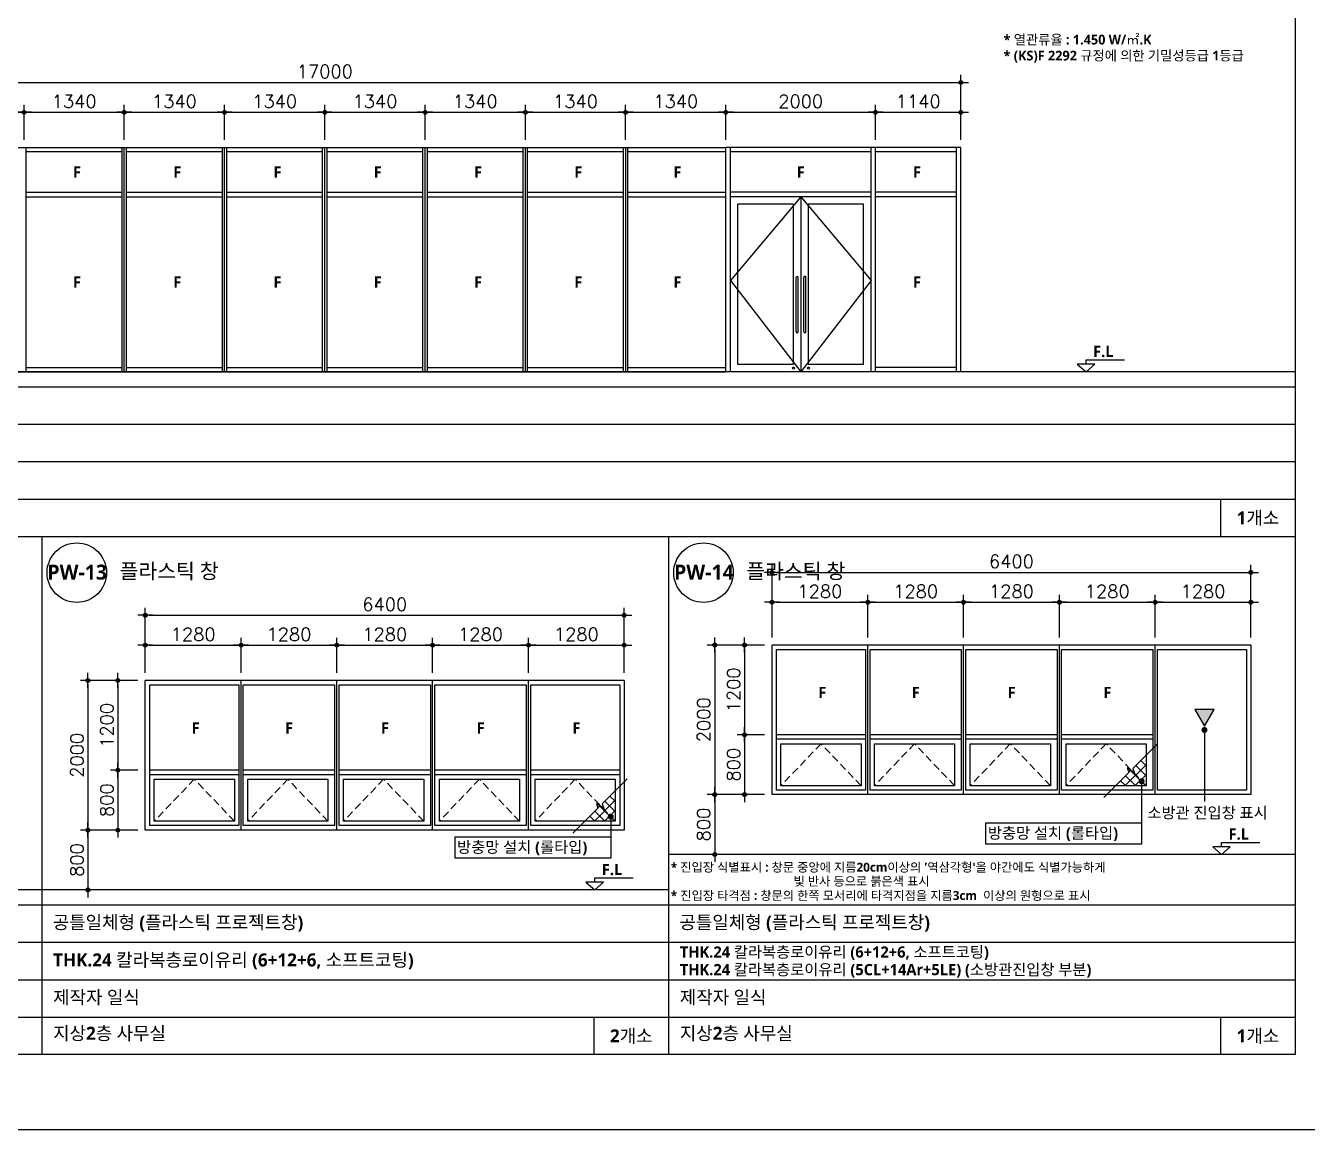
# Model space of a CAD drawing. Header units: millimetres. Extents: x 0 to 190005487, y 0 to 455456909.
# Drawn here: x 61534 to 78662, y 0 to 14753 of the extents above; entities that cross this region are included whole.
import ezdxf
from ezdxf.enums import TextEntityAlignment as Align

# ---------------------------------------------------------------- set-up
doc = ezdxf.new("R2010")
doc.units = ezdxf.units.MM
doc.header["$LTSCALE"] = 400
doc.header["$MEASUREMENT"] = 0
doc.header["$PDSIZE"] = -10
for name, pattern in [('ACAD_ISO04W100', [30, 24, -3, 0, -3]), ('HID', [2, 1.1, -0.9]), ('HIDDEN', [0.375, 0.25, -0.125])]:
    doc.linetypes.add(name, pattern=pattern)
doc.layers.get('0').update_dxf_attribs({"linetype": 'CONTINUOUS'})
doc.layers.get('Defpoints').update_dxf_attribs({"color": 153, "linetype": 'CONTINUOUS'})
for name, color, linetype in [('7DIM', 7, 'CONTINUOUS'), ('A-ANNO-DIM', 4, 'CONTINUOUS'), ('A-ANNO-GRA1', 7, 'CONTINUOUS'), ('A-ANNO-TEXT1', 7, 'CONTINUOUS'), ('A-CUT', 7, 'CONTINUOUS'), ('A-ELE8', 8, 'CONTINUOUS'), ('A-FLOR-MARK-ARCH', 1, 'CONTINUOUS'), ('A-HAT', 253, 'CONTINUOUS'), ('A-LEADER', 7, 'CONTINUOUS'), ('A-OPEN', 1, 'HID'), ('A-TEXT', 4, 'CONTINUOUS'), ('A-TEXT2', 4, 'CONTINUOUS'), ('A-WIN-IDEN', 11, 'CONTINUOUS'), ('A-WIN-피난기호', 7, 'CONTINUOUS'), ('A-WIN1', 4, 'CONTINUOUS'), ('A-XXXX-TXT2', 3, 'CONTINUOUS'), ('CE-SLOP-FILL', 1, 'CONTINUOUS'), ('cen', 1, 'ACAD_ISO04W100'), ('WALL', 4, 'CONTINUOUS')]:
    doc.layers.add(name, color=color, linetype=linetype)
doc.layers.add('Defpoint', color=161, linetype='CONTINUOUS', plot=False)
doc.styles.add('SH_대대리576', font='NanumGothicBold.ttf')
doc.styles.get("Standard").update_dxf_attribs({"font": 'SIMPLEX.shx'})
doc.dimstyles.new('SHP 50 창호', dxfattribs={"dimscale": 50, "dimtxt": 3.5, "dimasz": 1, "dimexe": 2, "dimexo": 2, "dimgap": 1, "dimtad": 1, "dimdec": 0, "dimzin": 0, "dimdsep": 46, "dimblk": 'DIMDOT', "dimcen": 0.09, "dimclrt": 3, "dimadec": 0, "dimazin": 1, "dimtfac": 1, "dimtdec": 0, "dimtix": 1, "dimtmove": 2, "dimatfit": 0, "dimldrblk": 'DIMDOT', "dimfxl": 1, "dimtfillclr": 3, "dimtolj": 1, "dimtzin": 0, "dimarcsym": 0})

# ---------------------------------------------------------------- blocks, each defined once
blk = doc.blocks.new('DIMDOT')
at = {"color": 0}
blk.add_line((-2, 0), (2, 0), dxfattribs=at)
for radius in [0.5, 0.25]:
    blk.add_circle((0, 0), radius, dxfattribs=at)
blk = doc.blocks.new('*D1193')
at = {"layer": 'A-ANNO-DIM', "color": 0, "lineweight": -2}
for p, q in [((57032, 13225), (57032, 14094)), ((74032, 13225), (74032, 14094)), ((57082, 13994), (73982, 13994))]:
    blk.add_line(p, q, dxfattribs=at)
at = {"layer": 'Defpoints', "color": 0}
for p in [(74032, 13994), (57032, 13125), (74032, 13125)]:
    blk.add_point(p, dxfattribs=at)
at = {"layer": 'A-ANNO-DIM', "color": 0, "linetype": 'ByBlock', "lineweight": -2, "xscale": 50, "yscale": 50, "zscale": 50, "rotation": 180}
blk.add_blockref('DIMDOT', (57032, 13994), dxfattribs=at)
at = {"layer": 'A-ANNO-DIM', "color": 0, "linetype": 'ByBlock', "lineweight": -2, "xscale": 50, "yscale": 50, "zscale": 50}
blk.add_blockref('DIMDOT', (74032, 13994), dxfattribs=at)
at = {"layer": 'A-ANNO-DIM', "color": 3, "insert": (65532, 14140), "char_height": 175, "attachment_point": 5}
blk.add_mtext('\\A1;17000', dxfattribs=at)
blk = doc.blocks.new('*D1194')
at = {"layer": 'A-ANNO-DIM', "color": 0, "lineweight": -2}
for p, q in [((70892, 13225), (70892, 13694)), ((70942, 13594), (72842, 13594)), ((72892, 13225), (72892, 13694))]:
    blk.add_line(p, q, dxfattribs=at)
at = {"layer": 'Defpoints', "color": 0}
for p in [(72892, 13594), (70892, 13125), (72892, 13125)]:
    blk.add_point(p, dxfattribs=at)
at = {"layer": 'A-ANNO-DIM', "color": 0, "linetype": 'ByBlock', "lineweight": -2, "xscale": 50, "yscale": 50, "zscale": 50, "rotation": 180}
blk.add_blockref('DIMDOT', (70892, 13594), dxfattribs=at)
at = {"layer": 'A-ANNO-DIM', "color": 0, "linetype": 'ByBlock', "lineweight": -2, "xscale": 50, "yscale": 50, "zscale": 50}
blk.add_blockref('DIMDOT', (72892, 13594), dxfattribs=at)
at = {"layer": 'A-ANNO-DIM', "color": 3, "insert": (71892, 13740), "char_height": 175, "attachment_point": 5}
blk.add_mtext('\\A1;2000', dxfattribs=at)
blk = doc.blocks.new('*D1195')
at = {"layer": 'A-ANNO-DIM', "color": 0, "lineweight": -2}
for p, q in [((72892, 13225), (72892, 13694)), ((72942, 13594), (73982, 13594)), ((74032, 13225), (74032, 13694))]:
    blk.add_line(p, q, dxfattribs=at)
at = {"layer": 'Defpoints', "color": 0}
for p in [(74032, 13594), (72892, 13125), (74032, 13125)]:
    blk.add_point(p, dxfattribs=at)
at = {"layer": 'A-ANNO-DIM', "color": 0, "linetype": 'ByBlock', "lineweight": -2, "xscale": 50, "yscale": 50, "zscale": 50, "rotation": 180}
blk.add_blockref('DIMDOT', (72892, 13594), dxfattribs=at)
at = {"layer": 'A-ANNO-DIM', "color": 0, "linetype": 'ByBlock', "lineweight": -2, "xscale": 50, "yscale": 50, "zscale": 50}
blk.add_blockref('DIMDOT', (74032, 13594), dxfattribs=at)
at = {"layer": 'A-ANNO-DIM', "color": 3, "insert": (73462, 13740), "char_height": 175, "attachment_point": 5}
blk.add_mtext('\\A1;1140', dxfattribs=at)
blk = doc.blocks.new('*D1200')
at = {"layer": 'A-ANNO-DIM', "color": 0, "lineweight": -2}
for p, q in [((60172, 13225), (60172, 13694)), ((60222, 13594), (61462, 13594)), ((61512, 13225), (61512, 13694))]:
    blk.add_line(p, q, dxfattribs=at)
at = {"layer": 'Defpoints', "color": 0}
for p in [(61512, 13594), (60172, 13125), (61512, 13125)]:
    blk.add_point(p, dxfattribs=at)
at = {"layer": 'A-ANNO-DIM', "color": 0, "linetype": 'ByBlock', "lineweight": -2, "xscale": 50, "yscale": 50, "zscale": 50, "rotation": 180}
blk.add_blockref('DIMDOT', (60172, 13594), dxfattribs=at)
at = {"layer": 'A-ANNO-DIM', "color": 0, "linetype": 'ByBlock', "lineweight": -2, "xscale": 50, "yscale": 50, "zscale": 50}
blk.add_blockref('DIMDOT', (61512, 13594), dxfattribs=at)
at = {"layer": 'A-ANNO-DIM', "color": 3, "insert": (60842, 13740), "char_height": 175, "attachment_point": 5}
blk.add_mtext('\\A1;1340', dxfattribs=at)
blk = doc.blocks.new('*D1201')
at = {"layer": 'A-ANNO-DIM', "color": 0, "lineweight": -2}
for p, q in [((61512, 13225), (61512, 13694)), ((61562, 13594), (62802, 13594)), ((62852, 13225), (62852, 13694))]:
    blk.add_line(p, q, dxfattribs=at)
at = {"layer": 'Defpoints', "color": 0}
for p in [(62852, 13594), (61512, 13125), (62852, 13125)]:
    blk.add_point(p, dxfattribs=at)
at = {"layer": 'A-ANNO-DIM', "color": 0, "linetype": 'ByBlock', "lineweight": -2, "xscale": 50, "yscale": 50, "zscale": 50, "rotation": 180}
blk.add_blockref('DIMDOT', (61512, 13594), dxfattribs=at)
at = {"layer": 'A-ANNO-DIM', "color": 0, "linetype": 'ByBlock', "lineweight": -2, "xscale": 50, "yscale": 50, "zscale": 50}
blk.add_blockref('DIMDOT', (62852, 13594), dxfattribs=at)
at = {"layer": 'A-ANNO-DIM', "color": 3, "insert": (62182, 13740), "char_height": 175, "attachment_point": 5}
blk.add_mtext('\\A1;1340', dxfattribs=at)
blk = doc.blocks.new('*D1202')
at = {"layer": 'A-ANNO-DIM', "color": 0, "lineweight": -2}
for p, q in [((62852, 13225), (62852, 13694)), ((62902, 13594), (64142, 13594)), ((64192, 13225), (64192, 13694))]:
    blk.add_line(p, q, dxfattribs=at)
at = {"layer": 'Defpoints', "color": 0}
for p in [(64192, 13594), (62852, 13125), (64192, 13125)]:
    blk.add_point(p, dxfattribs=at)
at = {"layer": 'A-ANNO-DIM', "color": 0, "linetype": 'ByBlock', "lineweight": -2, "xscale": 50, "yscale": 50, "zscale": 50, "rotation": 180}
blk.add_blockref('DIMDOT', (62852, 13594), dxfattribs=at)
at = {"layer": 'A-ANNO-DIM', "color": 0, "linetype": 'ByBlock', "lineweight": -2, "xscale": 50, "yscale": 50, "zscale": 50}
blk.add_blockref('DIMDOT', (64192, 13594), dxfattribs=at)
at = {"layer": 'A-ANNO-DIM', "color": 3, "insert": (63522, 13740), "char_height": 175, "attachment_point": 5}
blk.add_mtext('\\A1;1340', dxfattribs=at)
blk = doc.blocks.new('*D1203')
at = {"layer": 'A-ANNO-DIM', "color": 0, "lineweight": -2}
for p, q in [((64192, 13225), (64192, 13694)), ((64242, 13594), (65482, 13594)), ((65532, 13225), (65532, 13694))]:
    blk.add_line(p, q, dxfattribs=at)
at = {"layer": 'Defpoints', "color": 0}
for p in [(65532, 13594), (64192, 13125), (65532, 13125)]:
    blk.add_point(p, dxfattribs=at)
at = {"layer": 'A-ANNO-DIM', "color": 0, "linetype": 'ByBlock', "lineweight": -2, "xscale": 50, "yscale": 50, "zscale": 50, "rotation": 180}
blk.add_blockref('DIMDOT', (64192, 13594), dxfattribs=at)
at = {"layer": 'A-ANNO-DIM', "color": 0, "linetype": 'ByBlock', "lineweight": -2, "xscale": 50, "yscale": 50, "zscale": 50}
blk.add_blockref('DIMDOT', (65532, 13594), dxfattribs=at)
at = {"layer": 'A-ANNO-DIM', "color": 3, "insert": (64862, 13740), "char_height": 175, "attachment_point": 5}
blk.add_mtext('\\A1;1340', dxfattribs=at)
blk = doc.blocks.new('*D1204')
at = {"layer": 'A-ANNO-DIM', "color": 0, "lineweight": -2}
for p, q in [((65532, 13225), (65532, 13694)), ((65582, 13594), (66822, 13594)), ((66872, 13225), (66872, 13694))]:
    blk.add_line(p, q, dxfattribs=at)
at = {"layer": 'Defpoints', "color": 0}
for p in [(66872, 13594), (65532, 13125), (66872, 13125)]:
    blk.add_point(p, dxfattribs=at)
at = {"layer": 'A-ANNO-DIM', "color": 0, "linetype": 'ByBlock', "lineweight": -2, "xscale": 50, "yscale": 50, "zscale": 50, "rotation": 180}
blk.add_blockref('DIMDOT', (65532, 13594), dxfattribs=at)
at = {"layer": 'A-ANNO-DIM', "color": 0, "linetype": 'ByBlock', "lineweight": -2, "xscale": 50, "yscale": 50, "zscale": 50}
blk.add_blockref('DIMDOT', (66872, 13594), dxfattribs=at)
at = {"layer": 'A-ANNO-DIM', "color": 3, "insert": (66202, 13740), "char_height": 175, "attachment_point": 5}
blk.add_mtext('\\A1;1340', dxfattribs=at)
blk = doc.blocks.new('*D1205')
at = {"layer": 'A-ANNO-DIM', "color": 0, "lineweight": -2}
for p, q in [((66872, 13225), (66872, 13694)), ((66922, 13594), (68162, 13594)), ((68212, 13225), (68212, 13694))]:
    blk.add_line(p, q, dxfattribs=at)
at = {"layer": 'Defpoints', "color": 0}
for p in [(68212, 13594), (66872, 13125), (68212, 13125)]:
    blk.add_point(p, dxfattribs=at)
at = {"layer": 'A-ANNO-DIM', "color": 0, "linetype": 'ByBlock', "lineweight": -2, "xscale": 50, "yscale": 50, "zscale": 50, "rotation": 180}
blk.add_blockref('DIMDOT', (66872, 13594), dxfattribs=at)
at = {"layer": 'A-ANNO-DIM', "color": 0, "linetype": 'ByBlock', "lineweight": -2, "xscale": 50, "yscale": 50, "zscale": 50}
blk.add_blockref('DIMDOT', (68212, 13594), dxfattribs=at)
at = {"layer": 'A-ANNO-DIM', "color": 3, "insert": (67542, 13740), "char_height": 175, "attachment_point": 5}
blk.add_mtext('\\A1;1340', dxfattribs=at)
blk = doc.blocks.new('*D1206')
at = {"layer": 'A-ANNO-DIM', "color": 0, "lineweight": -2}
for p, q in [((68212, 13225), (68212, 13694)), ((68262, 13594), (69502, 13594)), ((69552, 13225), (69552, 13694))]:
    blk.add_line(p, q, dxfattribs=at)
at = {"layer": 'Defpoints', "color": 0}
for p in [(69552, 13594), (68212, 13125), (69552, 13125)]:
    blk.add_point(p, dxfattribs=at)
at = {"layer": 'A-ANNO-DIM', "color": 0, "linetype": 'ByBlock', "lineweight": -2, "xscale": 50, "yscale": 50, "zscale": 50, "rotation": 180}
blk.add_blockref('DIMDOT', (68212, 13594), dxfattribs=at)
at = {"layer": 'A-ANNO-DIM', "color": 0, "linetype": 'ByBlock', "lineweight": -2, "xscale": 50, "yscale": 50, "zscale": 50}
blk.add_blockref('DIMDOT', (69552, 13594), dxfattribs=at)
at = {"layer": 'A-ANNO-DIM', "color": 3, "insert": (68882, 13740), "char_height": 175, "attachment_point": 5}
blk.add_mtext('\\A1;1340', dxfattribs=at)
blk = doc.blocks.new('*D1207')
at = {"layer": 'A-ANNO-DIM', "color": 0, "lineweight": -2}
for p, q in [((69552, 13225), (69552, 13694)), ((69602, 13594), (70842, 13594)), ((70892, 13225), (70892, 13694))]:
    blk.add_line(p, q, dxfattribs=at)
at = {"layer": 'Defpoints', "color": 0}
for p in [(70892, 13594), (69552, 13125), (70892, 13125)]:
    blk.add_point(p, dxfattribs=at)
at = {"layer": 'A-ANNO-DIM', "color": 0, "linetype": 'ByBlock', "lineweight": -2, "xscale": 50, "yscale": 50, "zscale": 50, "rotation": 180}
blk.add_blockref('DIMDOT', (69552, 13594), dxfattribs=at)
at = {"layer": 'A-ANNO-DIM', "color": 0, "linetype": 'ByBlock', "lineweight": -2, "xscale": 50, "yscale": 50, "zscale": 50}
blk.add_blockref('DIMDOT', (70892, 13594), dxfattribs=at)
at = {"layer": 'A-ANNO-DIM', "color": 3, "insert": (70222, 13740), "char_height": 175, "attachment_point": 5}
blk.add_mtext('\\A1;1340', dxfattribs=at)
blk = doc.blocks.new('*D1251')
at = {"layer": 'A-ANNO-DIM', "color": 0, "lineweight": -2}
for p, q in [((63033, 6000), (62267, 6000)), ((62367, 5950), (62367, 4050)), ((63033, 4000), (62267, 4000))]:
    blk.add_line(p, q, dxfattribs=at)
at = {"layer": 'Defpoints', "color": 0}
for p in [(63133, 6000), (62367, 4000), (63133, 4000)]:
    blk.add_point(p, dxfattribs=at)
at = {"layer": 'A-ANNO-DIM', "color": 0, "linetype": 'ByBlock', "lineweight": -2, "xscale": 50, "yscale": 50, "zscale": 50}
for p, rotation in [((62367, 6000), 90), ((62367, 4000), 270)]:
    blk.add_blockref('DIMDOT', p, dxfattribs=dict(at, rotation=rotation))
at = {"layer": 'A-ANNO-DIM', "color": 3, "insert": (62220, 5000), "char_height": 175, "attachment_point": 5, "rotation": 90}
blk.add_mtext('\\A1;2000', dxfattribs=at)
blk = doc.blocks.new('*D1252')
at = {"layer": 'A-ANNO-DIM', "color": 0, "lineweight": -2}
for p, q in [((63033, 4000), (62267, 4000)), ((62367, 3950), (62367, 3250)), ((63033, 3200), (62267, 3200))]:
    blk.add_line(p, q, dxfattribs=at)
at = {"layer": 'Defpoints', "color": 0}
for p in [(63133, 4000), (62367, 3200), (63133, 3200)]:
    blk.add_point(p, dxfattribs=at)
at = {"layer": 'A-ANNO-DIM', "color": 0, "linetype": 'ByBlock', "lineweight": -2, "xscale": 50, "yscale": 50, "zscale": 50}
for p, rotation in [((62367, 4000), 90), ((62367, 3200), 270)]:
    blk.add_blockref('DIMDOT', p, dxfattribs=dict(at, rotation=rotation))
at = {"layer": 'A-ANNO-DIM', "color": 3, "insert": (62220, 3600), "char_height": 175, "attachment_point": 5, "rotation": 90}
blk.add_mtext('\\A1;800', dxfattribs=at)
blk = doc.blocks.new('*D1253')
at = {"layer": 'A-ANNO-DIM', "color": 0, "lineweight": -2}
for p, q in [((63133, 6100), (63133, 6971)), ((63183, 6871), (69483, 6871)), ((69533, 6100), (69533, 6971))]:
    blk.add_line(p, q, dxfattribs=at)
at = {"layer": 'Defpoints', "color": 0}
for p in [(69533, 6871), (63133, 6000), (69533, 6000)]:
    blk.add_point(p, dxfattribs=at)
at = {"layer": 'A-ANNO-DIM', "color": 0, "linetype": 'ByBlock', "lineweight": -2, "xscale": 50, "yscale": 50, "zscale": 50, "rotation": 180}
blk.add_blockref('DIMDOT', (63133, 6871), dxfattribs=at)
at = {"layer": 'A-ANNO-DIM', "color": 0, "linetype": 'ByBlock', "lineweight": -2, "xscale": 50, "yscale": 50, "zscale": 50}
blk.add_blockref('DIMDOT', (69533, 6871), dxfattribs=at)
at = {"layer": 'A-ANNO-DIM', "color": 3, "insert": (66333, 7017), "char_height": 175, "attachment_point": 5}
blk.add_mtext('\\A1;6400', dxfattribs=at)
blk = doc.blocks.new('*D1254')
at = {"layer": 'A-ANNO-DIM', "color": 0, "lineweight": -2}
for p, q in [((63133, 6100), (63133, 6571)), ((64413, 6100), (64413, 6571)), ((63183, 6471), (64363, 6471))]:
    blk.add_line(p, q, dxfattribs=at)
at = {"layer": 'Defpoints', "color": 0}
for p in [(64413, 6471), (63133, 6000), (64413, 6000)]:
    blk.add_point(p, dxfattribs=at)
at = {"layer": 'A-ANNO-DIM', "color": 0, "linetype": 'ByBlock', "lineweight": -2, "xscale": 50, "yscale": 50, "zscale": 50, "rotation": 180}
blk.add_blockref('DIMDOT', (63133, 6471), dxfattribs=at)
at = {"layer": 'A-ANNO-DIM', "color": 0, "linetype": 'ByBlock', "lineweight": -2, "xscale": 50, "yscale": 50, "zscale": 50}
blk.add_blockref('DIMDOT', (64413, 6471), dxfattribs=at)
at = {"layer": 'A-ANNO-DIM', "color": 3, "insert": (63773, 6617), "char_height": 175, "attachment_point": 5}
blk.add_mtext('\\A1;1280', dxfattribs=at)
blk = doc.blocks.new('*D1255')
at = {"layer": 'A-ANNO-DIM', "color": 0, "lineweight": -2}
for p, q in [((64413, 6100), (64413, 6571)), ((65693, 6100), (65693, 6571)), ((64463, 6471), (65643, 6471))]:
    blk.add_line(p, q, dxfattribs=at)
at = {"layer": 'Defpoints', "color": 0}
for p in [(65693, 6471), (64413, 6000), (65693, 6000)]:
    blk.add_point(p, dxfattribs=at)
at = {"layer": 'A-ANNO-DIM', "color": 0, "linetype": 'ByBlock', "lineweight": -2, "xscale": 50, "yscale": 50, "zscale": 50, "rotation": 180}
blk.add_blockref('DIMDOT', (64413, 6471), dxfattribs=at)
at = {"layer": 'A-ANNO-DIM', "color": 0, "linetype": 'ByBlock', "lineweight": -2, "xscale": 50, "yscale": 50, "zscale": 50}
blk.add_blockref('DIMDOT', (65693, 6471), dxfattribs=at)
at = {"layer": 'A-ANNO-DIM', "color": 3, "insert": (65053, 6617), "char_height": 175, "attachment_point": 5}
blk.add_mtext('\\A1;1280', dxfattribs=at)
blk = doc.blocks.new('*D1256')
at = {"layer": 'A-ANNO-DIM', "color": 0, "lineweight": -2}
for p, q in [((65693, 6100), (65693, 6571)), ((66973, 6100), (66973, 6571)), ((65743, 6471), (66923, 6471))]:
    blk.add_line(p, q, dxfattribs=at)
at = {"layer": 'Defpoints', "color": 0}
for p in [(66973, 6471), (65693, 6000), (66973, 6000)]:
    blk.add_point(p, dxfattribs=at)
at = {"layer": 'A-ANNO-DIM', "color": 0, "linetype": 'ByBlock', "lineweight": -2, "xscale": 50, "yscale": 50, "zscale": 50, "rotation": 180}
blk.add_blockref('DIMDOT', (65693, 6471), dxfattribs=at)
at = {"layer": 'A-ANNO-DIM', "color": 0, "linetype": 'ByBlock', "lineweight": -2, "xscale": 50, "yscale": 50, "zscale": 50}
blk.add_blockref('DIMDOT', (66973, 6471), dxfattribs=at)
at = {"layer": 'A-ANNO-DIM', "color": 3, "insert": (66333, 6617), "char_height": 175, "attachment_point": 5}
blk.add_mtext('\\A1;1280', dxfattribs=at)
blk = doc.blocks.new('*D1257')
at = {"layer": 'A-ANNO-DIM', "color": 0, "lineweight": -2}
for p, q in [((66973, 6100), (66973, 6571)), ((68253, 6100), (68253, 6571)), ((67023, 6471), (68203, 6471))]:
    blk.add_line(p, q, dxfattribs=at)
at = {"layer": 'Defpoints', "color": 0}
for p in [(68253, 6471), (66973, 6000), (68253, 6000)]:
    blk.add_point(p, dxfattribs=at)
at = {"layer": 'A-ANNO-DIM', "color": 0, "linetype": 'ByBlock', "lineweight": -2, "xscale": 50, "yscale": 50, "zscale": 50, "rotation": 180}
blk.add_blockref('DIMDOT', (66973, 6471), dxfattribs=at)
at = {"layer": 'A-ANNO-DIM', "color": 0, "linetype": 'ByBlock', "lineweight": -2, "xscale": 50, "yscale": 50, "zscale": 50}
blk.add_blockref('DIMDOT', (68253, 6471), dxfattribs=at)
at = {"layer": 'A-ANNO-DIM', "color": 3, "insert": (67613, 6617), "char_height": 175, "attachment_point": 5}
blk.add_mtext('\\A1;1280', dxfattribs=at)
blk = doc.blocks.new('*D1258')
at = {"layer": 'A-ANNO-DIM', "color": 0, "lineweight": -2}
for p, q in [((68253, 6100), (68253, 6571)), ((69533, 6100), (69533, 6571)), ((68303, 6471), (69483, 6471))]:
    blk.add_line(p, q, dxfattribs=at)
at = {"layer": 'Defpoints', "color": 0}
for p in [(69533, 6471), (68253, 6000), (69533, 6000)]:
    blk.add_point(p, dxfattribs=at)
at = {"layer": 'A-ANNO-DIM', "color": 0, "linetype": 'ByBlock', "lineweight": -2, "xscale": 50, "yscale": 50, "zscale": 50, "rotation": 180}
blk.add_blockref('DIMDOT', (68253, 6471), dxfattribs=at)
at = {"layer": 'A-ANNO-DIM', "color": 0, "linetype": 'ByBlock', "lineweight": -2, "xscale": 50, "yscale": 50, "zscale": 50}
blk.add_blockref('DIMDOT', (69533, 6471), dxfattribs=at)
at = {"layer": 'A-ANNO-DIM', "color": 3, "insert": (68893, 6617), "char_height": 175, "attachment_point": 5}
blk.add_mtext('\\A1;1280', dxfattribs=at)
blk = doc.blocks.new('*D1259')
at = {"layer": 'A-ANNO-DIM', "color": 0, "lineweight": -2}
for p, q in [((63033, 6000), (62667, 6000)), ((62767, 5950), (62767, 4850)), ((63033, 4800), (62667, 4800))]:
    blk.add_line(p, q, dxfattribs=at)
at = {"layer": 'Defpoints', "color": 0}
for p in [(63133, 6000), (62767, 4800), (63133, 4800)]:
    blk.add_point(p, dxfattribs=at)
at = {"layer": 'A-ANNO-DIM', "color": 0, "linetype": 'ByBlock', "lineweight": -2, "xscale": 50, "yscale": 50, "zscale": 50}
for p, rotation in [((62767, 6000), 90), ((62767, 4800), 270)]:
    blk.add_blockref('DIMDOT', p, dxfattribs=dict(at, rotation=rotation))
at = {"layer": 'A-ANNO-DIM', "color": 3, "insert": (62620, 5400), "char_height": 175, "attachment_point": 5, "rotation": 90}
blk.add_mtext('\\A1;1200', dxfattribs=at)
blk = doc.blocks.new('*D1260')
at = {"layer": 'A-ANNO-DIM', "color": 0, "lineweight": -2}
for p, q in [((63033, 4800), (62667, 4800)), ((62767, 4750), (62767, 4050)), ((63033, 4000), (62667, 4000))]:
    blk.add_line(p, q, dxfattribs=at)
at = {"layer": 'Defpoints', "color": 0}
for p in [(63133, 4800), (62767, 4000), (63133, 4000)]:
    blk.add_point(p, dxfattribs=at)
at = {"layer": 'A-ANNO-DIM', "color": 0, "linetype": 'ByBlock', "lineweight": -2, "xscale": 50, "yscale": 50, "zscale": 50}
for p, rotation in [((62767, 4800), 90), ((62767, 4000), 270)]:
    blk.add_blockref('DIMDOT', p, dxfattribs=dict(at, rotation=rotation))
at = {"layer": 'A-ANNO-DIM', "color": 3, "insert": (62620, 4400), "char_height": 175, "attachment_point": 5, "rotation": 90}
blk.add_mtext('\\A1;800', dxfattribs=at)
blk = doc.blocks.new('*D1264')
at = {"layer": 'A-ANNO-DIM', "color": 0, "lineweight": -2}
for p, q in [((71408, 6474), (70642, 6474)), ((70742, 6424), (70742, 4524)), ((71408, 4474), (70642, 4474))]:
    blk.add_line(p, q, dxfattribs=at)
at = {"layer": 'Defpoints', "color": 0}
for p in [(71508, 6474), (70742, 4474), (71508, 4474)]:
    blk.add_point(p, dxfattribs=at)
at = {"layer": 'A-ANNO-DIM', "color": 0, "linetype": 'ByBlock', "lineweight": -2, "xscale": 50, "yscale": 50, "zscale": 50}
for p, rotation in [((70742, 6474), 90), ((70742, 4474), 270)]:
    blk.add_blockref('DIMDOT', p, dxfattribs=dict(at, rotation=rotation))
at = {"layer": 'A-ANNO-DIM', "color": 3, "insert": (70595, 5474), "char_height": 175, "attachment_point": 5, "rotation": 90}
blk.add_mtext('\\A1;2000', dxfattribs=at)
blk = doc.blocks.new('*D1265')
at = {"layer": 'A-ANNO-DIM', "color": 0, "lineweight": -2}
for p, q in [((71408, 4474), (70642, 4474)), ((70742, 4424), (70742, 3724)), ((71408, 3674), (70642, 3674))]:
    blk.add_line(p, q, dxfattribs=at)
at = {"layer": 'Defpoints', "color": 0}
for p in [(71508, 4474), (70742, 3674), (71508, 3674)]:
    blk.add_point(p, dxfattribs=at)
at = {"layer": 'A-ANNO-DIM', "color": 0, "linetype": 'ByBlock', "lineweight": -2, "xscale": 50, "yscale": 50, "zscale": 50}
for p, rotation in [((70742, 4474), 90), ((70742, 3674), 270)]:
    blk.add_blockref('DIMDOT', p, dxfattribs=dict(at, rotation=rotation))
at = {"layer": 'A-ANNO-DIM', "color": 3, "insert": (70595, 4074), "char_height": 175, "attachment_point": 5, "rotation": 90}
blk.add_mtext('\\A1;800', dxfattribs=at)
blk = doc.blocks.new('*D1266')
at = {"layer": 'A-ANNO-DIM', "color": 0, "lineweight": -2}
for p, q in [((71508, 6574), (71508, 7545)), ((77908, 6574), (77908, 7545)), ((71558, 7445), (77858, 7445))]:
    blk.add_line(p, q, dxfattribs=at)
at = {"layer": 'Defpoints', "color": 0}
for p in [(77908, 7445), (71508, 6474), (77908, 6474)]:
    blk.add_point(p, dxfattribs=at)
at = {"layer": 'A-ANNO-DIM', "color": 0, "linetype": 'ByBlock', "lineweight": -2, "xscale": 50, "yscale": 50, "zscale": 50, "rotation": 180}
blk.add_blockref('DIMDOT', (71508, 7445), dxfattribs=at)
at = {"layer": 'A-ANNO-DIM', "color": 0, "linetype": 'ByBlock', "lineweight": -2, "xscale": 50, "yscale": 50, "zscale": 50}
blk.add_blockref('DIMDOT', (77908, 7445), dxfattribs=at)
at = {"layer": 'A-ANNO-DIM', "color": 3, "insert": (74708, 7591), "char_height": 175, "attachment_point": 5}
blk.add_mtext('\\A1;6400', dxfattribs=at)
blk = doc.blocks.new('*D1267')
at = {"layer": 'A-ANNO-DIM', "color": 0, "lineweight": -2}
for p, q in [((71508, 6574), (71508, 7145)), ((71558, 7045), (72738, 7045)), ((72788, 6574), (72788, 7145))]:
    blk.add_line(p, q, dxfattribs=at)
at = {"layer": 'Defpoints', "color": 0}
for p in [(72788, 7045), (71508, 6474), (72788, 6474)]:
    blk.add_point(p, dxfattribs=at)
at = {"layer": 'A-ANNO-DIM', "color": 0, "linetype": 'ByBlock', "lineweight": -2, "xscale": 50, "yscale": 50, "zscale": 50, "rotation": 180}
blk.add_blockref('DIMDOT', (71508, 7045), dxfattribs=at)
at = {"layer": 'A-ANNO-DIM', "color": 0, "linetype": 'ByBlock', "lineweight": -2, "xscale": 50, "yscale": 50, "zscale": 50}
blk.add_blockref('DIMDOT', (72788, 7045), dxfattribs=at)
at = {"layer": 'A-ANNO-DIM', "color": 3, "insert": (72148, 7191), "char_height": 175, "attachment_point": 5}
blk.add_mtext('\\A1;1280', dxfattribs=at)
blk = doc.blocks.new('*D1268')
at = {"layer": 'A-ANNO-DIM', "color": 0, "lineweight": -2}
for p, q in [((72788, 6574), (72788, 7145)), ((72838, 7045), (74018, 7045)), ((74068, 6574), (74068, 7145))]:
    blk.add_line(p, q, dxfattribs=at)
at = {"layer": 'Defpoints', "color": 0}
for p in [(74068, 7045), (72788, 6474), (74068, 6474)]:
    blk.add_point(p, dxfattribs=at)
at = {"layer": 'A-ANNO-DIM', "color": 0, "linetype": 'ByBlock', "lineweight": -2, "xscale": 50, "yscale": 50, "zscale": 50, "rotation": 180}
blk.add_blockref('DIMDOT', (72788, 7045), dxfattribs=at)
at = {"layer": 'A-ANNO-DIM', "color": 0, "linetype": 'ByBlock', "lineweight": -2, "xscale": 50, "yscale": 50, "zscale": 50}
blk.add_blockref('DIMDOT', (74068, 7045), dxfattribs=at)
at = {"layer": 'A-ANNO-DIM', "color": 3, "insert": (73428, 7191), "char_height": 175, "attachment_point": 5}
blk.add_mtext('\\A1;1280', dxfattribs=at)
blk = doc.blocks.new('*D1269')
at = {"layer": 'A-ANNO-DIM', "color": 0, "lineweight": -2}
for p, q in [((74068, 6574), (74068, 7145)), ((74118, 7045), (75298, 7045)), ((75348, 6574), (75348, 7145))]:
    blk.add_line(p, q, dxfattribs=at)
at = {"layer": 'Defpoints', "color": 0}
for p in [(75348, 7045), (74068, 6474), (75348, 6474)]:
    blk.add_point(p, dxfattribs=at)
at = {"layer": 'A-ANNO-DIM', "color": 0, "linetype": 'ByBlock', "lineweight": -2, "xscale": 50, "yscale": 50, "zscale": 50, "rotation": 180}
blk.add_blockref('DIMDOT', (74068, 7045), dxfattribs=at)
at = {"layer": 'A-ANNO-DIM', "color": 0, "linetype": 'ByBlock', "lineweight": -2, "xscale": 50, "yscale": 50, "zscale": 50}
blk.add_blockref('DIMDOT', (75348, 7045), dxfattribs=at)
at = {"layer": 'A-ANNO-DIM', "color": 3, "insert": (74708, 7191), "char_height": 175, "attachment_point": 5}
blk.add_mtext('\\A1;1280', dxfattribs=at)
blk = doc.blocks.new('*D1270')
at = {"layer": 'A-ANNO-DIM', "color": 0, "lineweight": -2}
for p, q in [((75348, 6574), (75348, 7145)), ((75398, 7045), (76578, 7045)), ((76628, 6574), (76628, 7145))]:
    blk.add_line(p, q, dxfattribs=at)
at = {"layer": 'Defpoints', "color": 0}
for p in [(76628, 7045), (75348, 6474), (76628, 6474)]:
    blk.add_point(p, dxfattribs=at)
at = {"layer": 'A-ANNO-DIM', "color": 0, "linetype": 'ByBlock', "lineweight": -2, "xscale": 50, "yscale": 50, "zscale": 50, "rotation": 180}
blk.add_blockref('DIMDOT', (75348, 7045), dxfattribs=at)
at = {"layer": 'A-ANNO-DIM', "color": 0, "linetype": 'ByBlock', "lineweight": -2, "xscale": 50, "yscale": 50, "zscale": 50}
blk.add_blockref('DIMDOT', (76628, 7045), dxfattribs=at)
at = {"layer": 'A-ANNO-DIM', "color": 3, "insert": (75988, 7191), "char_height": 175, "attachment_point": 5}
blk.add_mtext('\\A1;1280', dxfattribs=at)
blk = doc.blocks.new('*D1261')
at = {"layer": 'A-ANNO-DIM', "color": 0, "lineweight": -2}
for p, q in [((76628, 6574), (76628, 7145)), ((76678, 7045), (77858, 7045)), ((77908, 6574), (77908, 7145))]:
    blk.add_line(p, q, dxfattribs=at)
at = {"layer": 'Defpoints', "color": 0}
for p in [(77908, 7045), (76628, 6474), (77908, 6474)]:
    blk.add_point(p, dxfattribs=at)
at = {"layer": 'A-ANNO-DIM', "color": 0, "linetype": 'ByBlock', "lineweight": -2, "xscale": 50, "yscale": 50, "zscale": 50, "rotation": 180}
blk.add_blockref('DIMDOT', (76628, 7045), dxfattribs=at)
at = {"layer": 'A-ANNO-DIM', "color": 0, "linetype": 'ByBlock', "lineweight": -2, "xscale": 50, "yscale": 50, "zscale": 50}
blk.add_blockref('DIMDOT', (77908, 7045), dxfattribs=at)
at = {"layer": 'A-ANNO-DIM', "color": 3, "insert": (77268, 7191), "char_height": 175, "attachment_point": 5}
blk.add_mtext('\\A1;1280', dxfattribs=at)
blk = doc.blocks.new('*D1262')
at = {"layer": 'A-ANNO-DIM', "color": 0, "lineweight": -2}
for p, q in [((71408, 6474), (71042, 6474)), ((71142, 6424), (71142, 5324)), ((71408, 5274), (71042, 5274))]:
    blk.add_line(p, q, dxfattribs=at)
at = {"layer": 'Defpoints', "color": 0}
for p in [(71508, 6474), (71142, 5274), (71508, 5274)]:
    blk.add_point(p, dxfattribs=at)
at = {"layer": 'A-ANNO-DIM', "color": 0, "linetype": 'ByBlock', "lineweight": -2, "xscale": 50, "yscale": 50, "zscale": 50}
for p, rotation in [((71142, 6474), 90), ((71142, 5274), 270)]:
    blk.add_blockref('DIMDOT', p, dxfattribs=dict(at, rotation=rotation))
at = {"layer": 'A-ANNO-DIM', "color": 3, "insert": (70995, 5874), "char_height": 175, "attachment_point": 5, "rotation": 90}
blk.add_mtext('\\A1;1200', dxfattribs=at)
blk = doc.blocks.new('*D1263')
at = {"layer": 'A-ANNO-DIM', "color": 0, "lineweight": -2}
for p, q in [((71408, 5274), (71042, 5274)), ((71142, 5224), (71142, 4524)), ((71408, 4474), (71042, 4474))]:
    blk.add_line(p, q, dxfattribs=at)
at = {"layer": 'Defpoints', "color": 0}
for p in [(71508, 5274), (71142, 4474), (71508, 4474)]:
    blk.add_point(p, dxfattribs=at)
at = {"layer": 'A-ANNO-DIM', "color": 0, "linetype": 'ByBlock', "lineweight": -2, "xscale": 50, "yscale": 50, "zscale": 50}
for p, rotation in [((71142, 5274), 90), ((71142, 4474), 270)]:
    blk.add_blockref('DIMDOT', p, dxfattribs=dict(at, rotation=rotation))
at = {"layer": 'A-ANNO-DIM', "color": 3, "insert": (70995, 4874), "char_height": 175, "attachment_point": 5, "rotation": 90}
blk.add_mtext('\\A1;800', dxfattribs=at)
blk = doc.blocks.new('A$C31A92598')
at = {"layer": 'A-FLOR-MARK-ARCH', "color": 1}
blk.add_lwpolyline([(0, 0), (293, 0), (147, 254)], close=True, dxfattribs=at)
blk.add_solid([(147, 254), (0, 0), (293, 0), (0, 0)], dxfattribs=at)

msp = doc.modelspace()

# ---------------------------------------------------------------- hatches: boundary and pattern name
at = {"layer": 'A-HAT'}
h = msp.add_hatch(dxfattribs=at)
h.set_pattern_fill('ANSI37', color=5, scale=30)
h.set_pattern_definition([(45, (-246318.42, 137481.4), (-67.35192, 67.35192), []), (135, (-246318.42, 137481.4), (-67.35192, -67.35192), [])])
h.paths.add_polyline_path([(76275.5, 4768.1), (76101.8, 4594.5), (76506.1, 4594.5), (76506.1, 4998.7), (76332.1, 4824.7), (76353.3, 4761.1), (76254.3, 4831.8)])
h = msp.add_hatch(dxfattribs=at)
h.set_pattern_fill('ANSI37', color=5, scale=30)
h.set_pattern_definition([(45, (-253411.73, 137007.41), (-67.35192, 67.35192), []), (135, (-253411.73, 137007.41), (-67.35192, -67.35192), [])])
h.paths.add_polyline_path([(69182.2, 4294.1), (69008.5, 4120.5), (69412.7, 4120.5), (69412.7, 4524.7), (69238.7, 4350.7), (69260, 4287.1), (69161, 4357.8)])

# ---------------------------------------------------------------- linework, layer by layer
for p, q in [((75704.4, 10287.2), (76218.9, 10287.2)), ((75704.4, 10228.6), (75704.4, 10287.2)), ((75821.6, 10228.6), (75587.3, 10228.6)), ((75587.3, 10228.6), (75704.4, 10125)), ((75704.4, 10125), (75821.6, 10228.6)), ((77631.3, 3777.6), (77397, 3777.6)), ((77397, 3777.6), (77514.2, 3674)), ((77514.2, 3836.2), (78028.6, 3836.2)), ((77514.2, 3777.6), (77514.2, 3836.2)), ((77514.2, 3674), (77631.3, 3777.6)), ((69256.3, 3303.6), (69022, 3303.6)), ((69022, 3303.6), (69139.2, 3200)), ((69139.2, 3362.2), (69653.6, 3362.2)), ((69139.2, 3303.6), (69139.2, 3362.2)), ((69139.2, 3200), (69256.3, 3303.6))]:
    msp.add_line(p, q)
at = {"const_width": 40}
for points in [[(77267.4, 5338.5, 1), (77307.4, 5338.5, 1)], [(76426.3, 4654, 1), (76466.3, 4654, 1)], [(69333, 4180, 1), (69373, 4180, 1)]]:
    msp.add_lwpolyline(points, format="xyb", close=True, dxfattribs=at)
msp.add_lwpolyline([(77287.4, 5338.5), (77287.4, 4382.6)])
for points in [[(74365.5, 4097), (76446.3, 4097), (76446.3, 3812.5), (74365.5, 3812.5)], [(67272.2, 3908.7), (69353, 3908.7), (69353, 3624.2), (67272.2, 3624.2)]]:
    msp.add_lwpolyline(points, close=True)
at = {"layer": 'A-ANNO-GRA1', "color": 8}
for p, q in [((43000, 9925), (78500, 9925)), ((43000, 9425), (78500, 9425)), ((43000, 8925), (78500, 8925)), ((43000, 8425), (78500, 8425)), ((77500, 8425), (77500, 7925)), ((43000, 3000), (78500, 3000)), ((43000, 2500), (78500, 2500)), ((43000, 2000), (78500, 2000)), ((43000, 1500), (78500, 1500)), ((69125, 1500), (69125, 1000)), ((77500, 1500), (77500, 1000))]:
    msp.add_line(p, q, dxfattribs=at)
at = {"layer": 'A-ANNO-GRA1', "color": 2}
for p, q in [((43000, 7925), (78500, 7925)), ((61750, 7925), (61750, 1000)), ((70125, 7925), (70125, 1000))]:
    msp.add_line(p, q, dxfattribs=at)
at = {"layer": 'A-CUT'}
for points in [[(76666.1, 5158.7), (76332.1, 4824.7), (76353.3, 4761.1), (76254.3, 4831.8), (76275.5, 4768.1), (75941.6, 4434.3)], [(69572.7, 4684.7), (69238.7, 4350.7), (69260, 4287.1), (69161, 4357.8), (69182.2, 4294.1), (68848.3, 3960.3)]]:
    msp.add_lwpolyline(points, dxfattribs=at)
at = {"layer": 'A-ELE8'}
for p, q in [((71830.2, 10662.8), (71830.2, 11387.2)), ((71858.2, 10662.8), (71858.2, 11387.2)), ((71932.9, 10662.8), (71932.9, 11387.2)), ((71960.9, 10662.8), (71960.9, 11387.2))]:
    msp.add_line(p, q, dxfattribs=at)
for centre in [(71795.5, 10175), (71995.5, 10175)]:
    msp.add_circle(centre, 15, dxfattribs=at)
for centre, start, end in [((71844.2, 11387.2), 0, 180), ((71946.9, 11387.4), 359.41832, 180.58168), ((71844.2, 10662.8), 180, 0), ((71946.9, 10662.8), 179.99852, 0.00148)]:
    msp.add_arc(centre, 14, start, end, dxfattribs=at)
at = {"layer": 'A-LEADER'}
for p, q in [((76446.3, 4674), (76446.3, 4097)), ((69353, 4200), (69353, 3908.7))]:
    msp.add_line(p, q, dxfattribs=at)
at = {"layer": 'A-OPEN', "ltscale": 5}
for points in [[(71892.5, 12465), (70952.5, 11345), (71892.5, 10125)], [(71892.5, 12465), (72832.5, 11345), (71892.5, 10125)]]:
    msp.add_lwpolyline(points, dxfattribs=at)
at = {"layer": 'A-WIN-IDEN', "ltscale": 10}
for centre in [(62217.1, 7441.2), (70592.1, 7441.2)]:
    msp.add_circle(centre, 397.4, dxfattribs=at)
at = {"layer": 'A-WIN1'}
for p, q in [((60172.5, 13125), (70892.5, 13125)), ((61542.5, 10125), (61542.5, 13125)), ((62822.5, 13065), (61542.5, 13065)), ((62822.5, 10125), (62822.5, 13125)), ((62882.5, 10125), (62882.5, 13125)), ((64162.5, 13065), (62882.5, 13065)), ((64162.5, 10125), (64162.5, 13125)), ((64222.5, 10125), (64222.5, 13125)), ((65502.5, 13065), (64222.5, 13065)), ((65502.5, 10125), (65502.5, 13125)), ((65562.5, 10125), (65562.5, 13125)), ((66842.5, 13065), (65562.5, 13065)), ((66842.5, 10125), (66842.5, 13125)), ((66902.5, 10125), (66902.5, 13125)), ((68182.5, 13065), (66902.5, 13065)), ((68182.5, 10125), (68182.5, 13125)), ((68242.5, 10125), (68242.5, 13125)), ((69522.5, 13065), (68242.5, 13065)), ((69522.5, 10125), (69522.5, 13125)), ((69582.5, 10125), (69582.5, 13125)), ((70892.5, 13065), (69582.5, 13065)), ((74032.5, 13125), (70892.5, 13125)), ((70892.5, 10125), (70892.5, 13125)), ((70892.5, 10125), (70892.5, 13125)), ((70952.5, 10125), (70952.5, 13125)), ((72832.5, 13065), (70952.5, 13065)), ((72832.5, 10125), (72832.5, 13125)), ((72892.5, 10125), (72892.5, 13125)), ((73972.5, 13065), (72892.5, 13065)), ((73972.5, 10125), (73972.5, 13125)), ((74032.5, 10125), (74032.5, 13125)), ((61542.5, 12525), (62822.5, 12525)), ((62882.5, 12525), (64162.5, 12525)), ((64222.5, 12525), (65502.5, 12525)), ((65562.5, 12525), (66842.5, 12525)), ((66902.5, 12525), (68182.5, 12525)), ((68242.5, 12525), (69522.5, 12525)), ((69582.5, 12525), (70892.5, 12525)), ((72832.5, 12525), (70952.5, 12525)), ((73972.5, 12525), (72892.5, 12525)), ((61542.5, 12465), (62822.5, 12465)), ((62882.5, 12465), (64162.5, 12465)), ((64222.5, 12465), (65502.5, 12465)), ((65562.5, 12465), (66842.5, 12465)), ((66902.5, 12465), (68182.5, 12465)), ((68242.5, 12465), (69522.5, 12465)), ((69582.5, 12465), (70892.5, 12465)), ((72832.5, 12465), (70952.5, 12465)), ((71052.5, 10225), (71052.5, 12365)), ((71792.5, 12365), (71052.5, 12365)), ((71792.5, 12365), (71792.5, 10225)), ((71892.5, 12465), (71892.5, 10125)), ((72732.5, 12365), (71992.5, 12365)), ((71992.5, 12365), (71992.5, 10225)), ((72732.5, 10225), (72732.5, 12365)), ((73972.5, 12465), (72892.5, 12465)), ((57032.5, 10125), (70892.5, 10125)), ((61542.5, 10185), (62822.5, 10185)), ((62882.5, 10185), (64162.5, 10185)), ((64222.5, 10185), (65502.5, 10185)), ((65562.5, 10185), (66842.5, 10185)), ((66902.5, 10185), (68182.5, 10185)), ((68242.5, 10185), (69522.5, 10185)), ((69582.5, 10185), (70892.5, 10185)), ((74032.5, 10125), (70892.5, 10125)), ((71792.5, 10225), (71052.5, 10225)), ((72732.5, 10225), (71992.5, 10225)), ((73972.5, 10185), (72892.5, 10185))]:
    msp.add_line(p, q, dxfattribs=at)
at = {"layer": 'CE-SLOP-FILL', "linetype": 'HIDDEN'}
for p, q in [((72163, 5154), (71628, 4594)), ((72698, 4594), (72163, 5154)), ((73413, 5154), (72878, 4594)), ((73948, 4594), (73413, 5154)), ((74693, 5154), (74158, 4594)), ((75228, 4594), (74693, 5154)), ((75973, 5154), (75438, 4594)), ((76508, 4594), (75973, 5154)), ((63788, 4680), (63253, 4120)), ((64323, 4120), (63788, 4680)), ((65038, 4680), (64503, 4120)), ((65573, 4120), (65038, 4680)), ((66318, 4680), (65783, 4120)), ((66853, 4120), (66318, 4680)), ((67598, 4680), (67063, 4120)), ((68133, 4120), (67598, 4680)), ((68878, 4680), (68343, 4120)), ((69413, 4120), (68878, 4680))]:
    msp.add_line(p, q, dxfattribs=at)
at = {"layer": 'cen', "linetype": 'ByBlock'}
msp.add_line((78500, 10125), (53375, 10125), dxfattribs=at)
at = {"layer": 'cen'}
for p, q in [((78500, 3674), (70125, 3674)), ((61750, 3200), (53375, 3200)), ((70125, 3200), (61750, 3200))]:
    msp.add_line(p, q, dxfattribs=at)
at = {"layer": 'Defpoint'}
for points in [[(84000, 0), (84000, 29700), (42000, 29700), (42000, 0)], [(43000, 1000), (43000, 28700), (78500, 28700), (78500, 1000)]]:
    msp.add_lwpolyline(points, close=True, dxfattribs=at)
at = {"layer": 'Defpoints'}
for p, q in [((62852.5, 10125), (62852.5, 13125)), ((64192.5, 10125), (64192.5, 13125)), ((65532.5, 10125), (65532.5, 13125)), ((66872.5, 10125), (66872.5, 13125)), ((68212.5, 10125), (68212.5, 13125)), ((69552.5, 10125), (69552.5, 13125)), ((72788, 4474), (72788, 6474)), ((74068, 4474), (74068, 6474)), ((75348, 4474), (75348, 6474)), ((76628, 4474), (76628, 6474)), ((64413, 4000), (64413, 6000)), ((65693, 4000), (65693, 6000)), ((66973, 4000), (66973, 6000)), ((68253, 4000), (68253, 6000))]:
    msp.add_line(p, q, dxfattribs=at)
at = {"layer": 'WALL'}
for p, q in [((71508, 4474), (71508, 6474)), ((77908, 6474), (71508, 6474)), ((77908, 6474), (77908, 4474)), ((63133, 4000), (63133, 6000)), ((69533, 6000), (63133, 6000)), ((69533, 6000), (69533, 4000)), ((72758, 5274), (71568, 5274)), ((72758, 5214), (71568, 5214)), ((74038, 5274), (72818, 5274)), ((74038, 5214), (72818, 5214)), ((75318, 5274), (74098, 5274)), ((75318, 5214), (74098, 5214)), ((76598, 5274), (75378, 5274)), ((76598, 5214), (75378, 5214)), ((64383, 4800), (63193, 4800)), ((65663, 4800), (64443, 4800)), ((66943, 4800), (65723, 4800)), ((68223, 4800), (67003, 4800)), ((69473, 4800), (68283, 4800)), ((64383, 4740), (63193, 4740)), ((65663, 4740), (64443, 4740)), ((66943, 4740), (65723, 4740)), ((68223, 4740), (67003, 4740)), ((69473, 4740), (68283, 4740)), ((77908, 4474), (71508, 4474)), ((69533, 4000), (63133, 4000))]:
    msp.add_line(p, q, dxfattribs=at)
for points in [[(72758, 4534), (71568, 4534), (71568, 6414), (72758, 6414)], [(72818, 4534), (72818, 6414), (74038, 6414), (74038, 4534)], [(74098, 6414), (75318, 6414), (75318, 4534), (74098, 4534)], [(75378, 4534), (75378, 6414), (76598, 6414), (76598, 4534)], [(76658, 6414), (77848, 6414), (77848, 4534), (76658, 4534)], [(64383, 4060), (63193, 4060), (63193, 5940), (64383, 5940)], [(64443, 4060), (64443, 5940), (65663, 5940), (65663, 4060)], [(65723, 5940), (66943, 5940), (66943, 4060), (65723, 4060)], [(67003, 4060), (67003, 5940), (68223, 5940), (68223, 4060)], [(68283, 5940), (69473, 5940), (69473, 4060), (68283, 4060)], [(71628, 5154), (72698, 5154), (72698, 4594), (71628, 4594)], [(72878, 5154), (73948, 5154), (73948, 4594), (72878, 4594)], [(74158, 5154), (75228, 5154), (75228, 4594), (74158, 4594)], [(75438, 5154), (76508, 5154), (76508, 4594), (75438, 4594)], [(63253, 4680), (64323, 4680), (64323, 4120), (63253, 4120)], [(64503, 4680), (65573, 4680), (65573, 4120), (64503, 4120)], [(65783, 4680), (66853, 4680), (66853, 4120), (65783, 4120)], [(67063, 4680), (68133, 4680), (68133, 4120), (67063, 4120)], [(68343, 4680), (69413, 4680), (69413, 4120), (68343, 4120)]]:
    msp.add_lwpolyline(points, close=True, dxfattribs=at)

# ---------------------------------------------------------------- block references
at = {"layer": 'A-WIN-피난기호', "xscale": 0.8857060372803505, "yscale": 0.8857060372803505, "zscale": 0.8857060372803505, "rotation": 180}
msp.add_blockref('A$C31A92598', (77417.2, 5613.7), dxfattribs=at)

# ---------------------------------------------------------------- texts
at = {"layer": '7DIM', "style": 'SH_대대리576'}
for p in [(75799.3, 10323.4), (77609, 3872.4), (69234, 3398.4)]:
    msp.add_text('F.L', height=150, dxfattribs=at).set_placement(p)
for p in [(72233.5, 5840), (73483.5, 5840), (74763.5, 5840), (76043.5, 5840), (63858.5, 5366), (65108.5, 5366), (66388.5, 5366), (67668.5, 5366), (68948.5, 5366)]:
    msp.add_text('F', height=150, dxfattribs=at).set_placement(p, align=Align.MIDDLE_RIGHT)
at = {"layer": 'A-ANNO-TEXT1', "color": 1, "style": 'SH_대대리576'}
for s, p in [('1개소', (78002.2, 8174.1)), ('2개소', (69627.2, 1249.1)), ('1개소', (78002.2, 1249.1))]:
    msp.add_text(s, height=175, dxfattribs=at).set_placement(p, align=Align.MIDDLE_CENTER)
at = {"layer": 'A-ANNO-TEXT1', "style": 'SH_대대리576'}
for s, height, p in [('공틀일체형 (플라스틱 프로젝트창)', 175, (61896.4, 2679.8)), ('공틀일체형 (플라스틱 프로젝트창)', 175, (70271.4, 2679.8)), ('THK.24 칼라복층로이유리 (6+12+6, 소프트코팅)', 150, (70276.3, 2295.8)), ('THK.24 칼라복층로이유리 (6+12+6, 소프트코팅)', 175, (61901.3, 2177.4)), ('THK.24 칼라복층로이유리 (5CL+14Ar+5LE) (소방관진입창 부분)', 150, (70276.3, 2060.7)), ('제작자 일식', 175, (61901.3, 1677.4)), ('제작자 일식', 175, (70276.3, 1677.4)), ('지상2층 사무실', 175, (61901.3, 1196.8)), ('지상2층 사무실', 175, (70276.3, 1196.8))]:
    msp.add_text(s, height=height, dxfattribs=at).set_placement(p)
at = {"layer": 'A-TEXT', "style": 'SH_대대리576'}
for s, height, p in [('소방관 진입창 표시', 150, (76525.3, 4232.5)), ('방충망 설치 (롤타입)', 150, (74393.2, 3960.6)), ('방충망 설치 (롤타입)', 150, (67299.9, 3772.2)), ("* 진입장 식별표시 : 창문 중앙에 지름20cm이상의 '역삼각형'을 야간에도 식별가능하게", 120, (70155.8, 3504.2)), ('빛 반사 등으로 붉은색 표시', 120, (71795.3, 3317.2)), ('* 진입장 타격점 : 창문의 한쪽 모서리에 타격지점을 지름3cm  이상의 원형으로 표시', 120, (70155.8, 3126.1))]:
    msp.add_text(s, height=height, dxfattribs=at).set_placement(p, align=Align.MIDDLE_LEFT)
at = {"layer": 'A-TEXT2', "linetype": 'Continuous', "style": 'SH_대대리576'}
for p in [(62219.9, 12795), (63559.9, 12795), (64899.9, 12795), (66239.9, 12795), (67579.9, 12795), (68919.9, 12795), (70244.2, 12795), (71892.5, 12795), (73444.2, 12795), (62219.9, 11325), (63559.9, 11325), (64899.9, 11325), (66239.9, 11325), (67579.9, 11325), (68919.9, 11325), (70244.2, 11325), (73444.2, 11325)]:
    msp.add_text('F', height=150, dxfattribs=at).set_placement(p, align=Align.MIDDLE)
at = {"layer": 'A-WIN-IDEN', "color": 2, "style": 'SH_대대리576'}
for s, p in [('PW-13', (62223.2, 7448.5)), ('PW-14', (70598.2, 7448.5))]:
    msp.add_text(s, height=200, dxfattribs=at).set_placement(p, align=Align.MIDDLE_CENTER)
for p in [(62790.7, 7361), (71165.7, 7361)]:
    msp.add_text('플라스틱 창', height=200, dxfattribs=at).set_placement(p)
at = {"layer": 'A-XXXX-TXT2', "style": 'SH_대대리576'}
for s, p in [('* 열관류율 : 1.450 W/㎡.K', (74602.9, 14501)), ('* (KS)F 2292 규정에 의한 기밀성등급 1등급', (74602.2, 14287.2))]:
    msp.add_text(s, height=130, dxfattribs=at).set_placement(p)

# ---------------------------------------------------------------- dimensions: what is measured, and where the dimension line sits
at = {"layer": 'A-ANNO-DIM'}
for base, p1, p2, picture, middle in [((74032.5, 13993.6), (57032.5, 13125), (74032.5, 13125), '*D1193', (65532.5, 14139.6)), ((61512.5, 13593.6), (60172.5, 13125), (61512.5, 13125), '*D1200', (60842.5, 13740.2)), ((62852.5, 13593.6), (61512.5, 13125), (62852.5, 13125), '*D1201', (62182.5, 13740.2)), ((64192.5, 13593.6), (62852.5, 13125), (64192.5, 13125), '*D1202', (63522.5, 13740.2)), ((65532.5, 13593.6), (64192.5, 13125), (65532.5, 13125), '*D1203', (64862.5, 13740.2)), ((66872.5, 13593.6), (65532.5, 13125), (66872.5, 13125), '*D1204', (66202.5, 13740.2)), ((68212.5, 13593.6), (66872.5, 13125), (68212.5, 13125), '*D1205', (67542.5, 13740.2)), ((69552.5, 13593.6), (68212.5, 13125), (69552.5, 13125), '*D1206', (68882.5, 13740.2)), ((70892.5, 13593.6), (69552.5, 13125), (70892.5, 13125), '*D1207', (70222.5, 13740.2)), ((72892.5, 13593.6), (70892.5, 13125), (72892.5, 13125), '*D1194', (71892.5, 13739.8)), ((74032.5, 13593.6), (72892.5, 13125), (74032.5, 13125), '*D1195', (73462.5, 13739.6)), ((77908, 7444.6), (71508, 6474), (77908, 6474), '*D1266', (74708, 7591.1)), ((72788, 7044.6), (71508, 6474), (72788, 6474), '*D1267', (72148, 7191.1)), ((74068, 7044.6), (72788, 6474), (74068, 6474), '*D1268', (73428, 7191.1)), ((75348, 7044.6), (74068, 6474), (75348, 6474), '*D1269', (74708, 7191.1)), ((76628, 7044.6), (75348, 6474), (76628, 6474), '*D1270', (75988, 7191.1)), ((77908, 7044.6), (76628, 6474), (77908, 6474), '*D1261', (77268, 7191.1)), ((69533, 6870.6), (63133, 6000), (69533, 6000), '*D1253', (66333, 7017.2)), ((64413, 6470.6), (63133, 6000), (64413, 6000), '*D1254', (63773, 6617.2)), ((65693, 6470.6), (64413, 6000), (65693, 6000), '*D1255', (65053, 6617.2)), ((66973, 6470.6), (65693, 6000), (66973, 6000), '*D1256', (66333, 6617.2)), ((68253, 6470.6), (66973, 6000), (68253, 6000), '*D1257', (67613, 6617.2)), ((69533, 6470.6), (68253, 6000), (69533, 6000), '*D1258', (68893, 6617.2))]:
    dim = msp.add_linear_dim(base=base, p1=p1, p2=p2, dimstyle='SHP 50 창호', dxfattribs=at)
    dim.commit()
    dim.dimension.update_dxf_attribs({"geometry": picture, "text_midpoint": middle})
for base, p1, p2, picture, middle in [((70741.6, 4474), (71508, 6474), (71508, 4474), '*D1264', (70595.4, 5474)), ((71141.6, 5274), (71508, 6474), (71508, 5274), '*D1262', (70995.4, 5874)), ((62366.6, 4000), (63133, 6000), (63133, 4000), '*D1251', (62220.4, 5000)), ((62766.6, 4800), (63133, 6000), (63133, 4800), '*D1259', (62620.4, 5400)), ((71141.6, 4474), (71508, 5274), (71508, 4474), '*D1263', (70995, 4874)), ((62766.6, 4000), (63133, 4800), (63133, 4000), '*D1260', (62620, 4400)), ((70741.6, 3674), (71508, 4474), (71508, 3674), '*D1265', (70595, 4074)), ((62366.6, 3200), (63133, 4000), (63133, 3200), '*D1252', (62220, 3600))]:
    dim = msp.add_linear_dim(base=base, p1=p1, p2=p2, angle=90, dimstyle='SHP 50 창호', dxfattribs=at)
    dim.commit()
    dim.dimension.update_dxf_attribs({"geometry": picture, "text_midpoint": middle})

doc.saveas('drawing.dxf')
